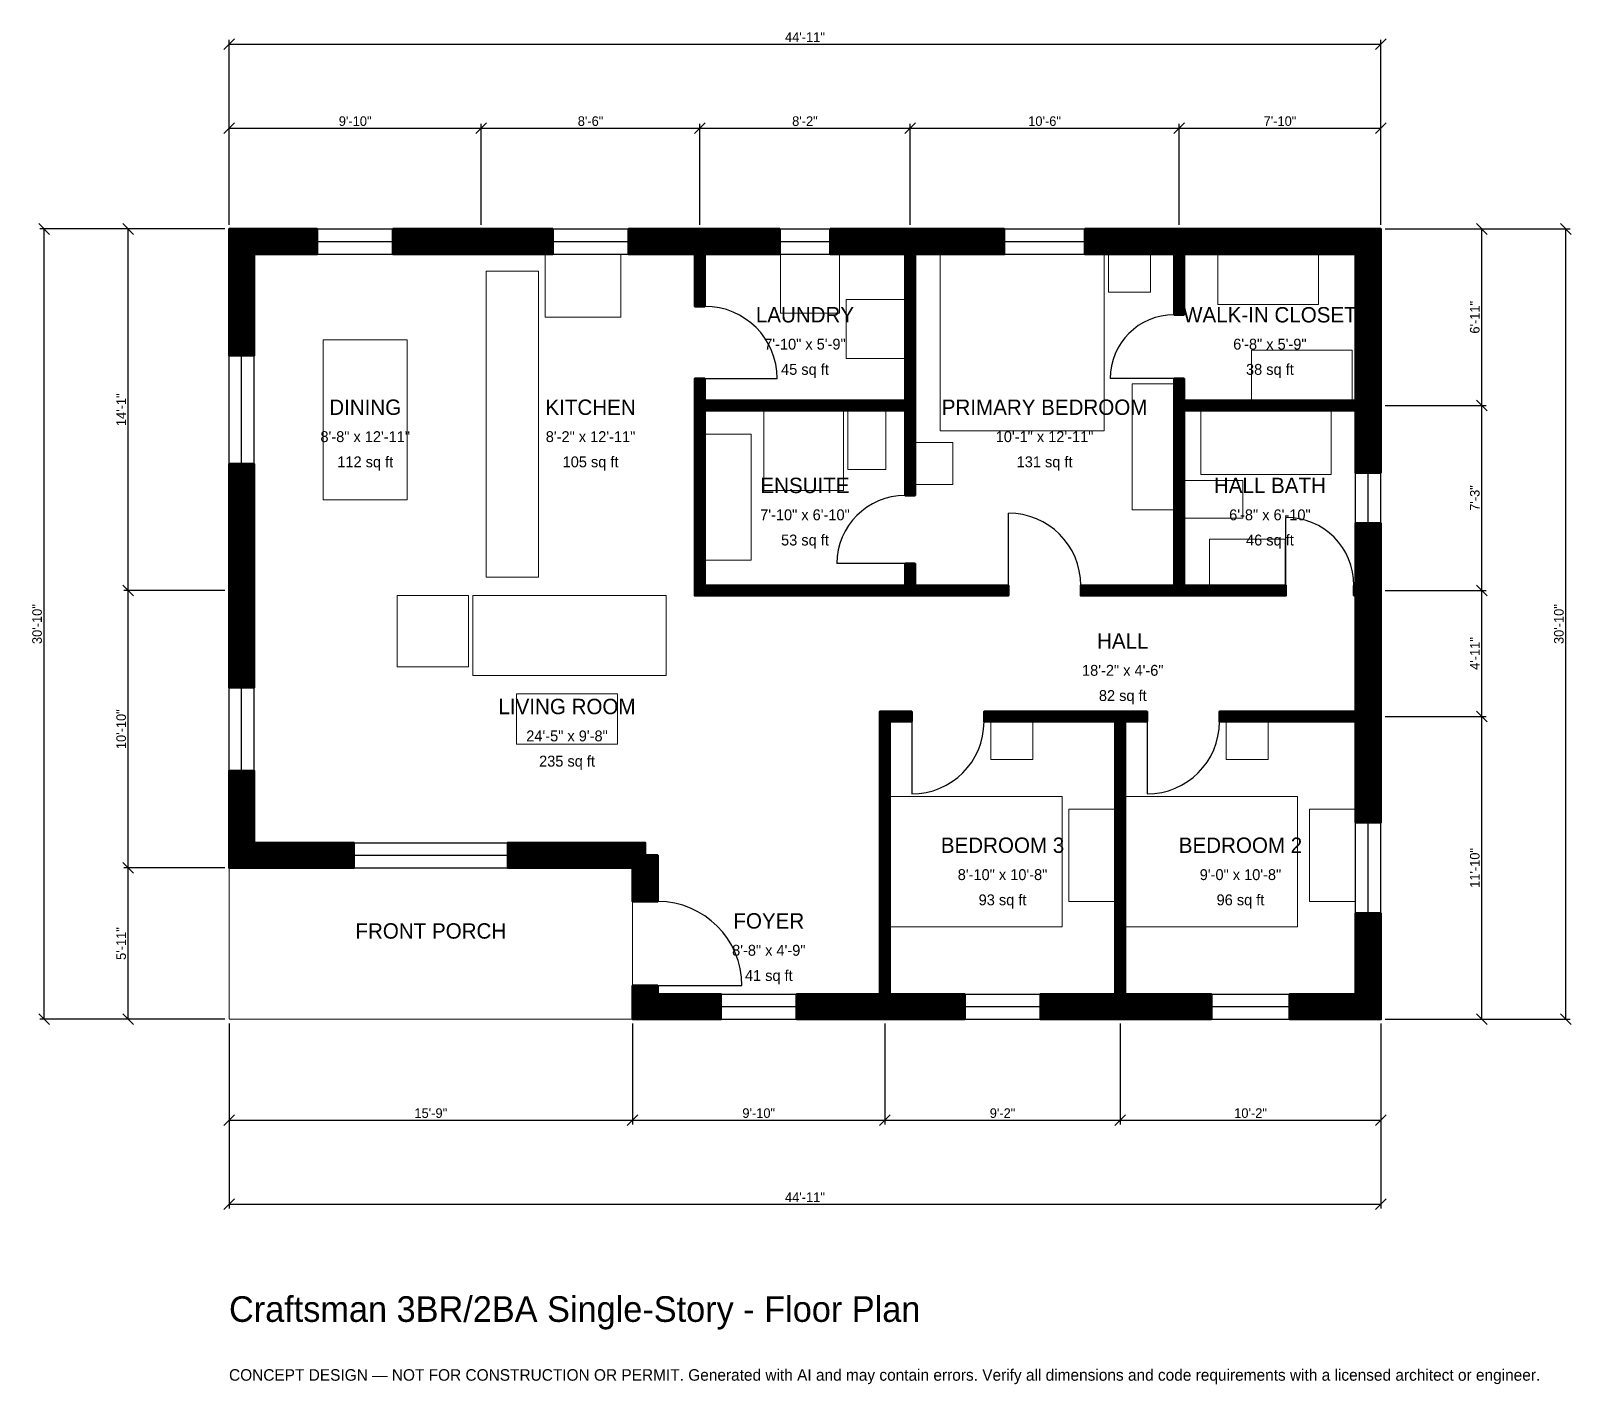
# Model space of a CAD drawing. Header units: inches. Extents: x -93 to 628, y -171 to 463.
import ezdxf
from ezdxf.enums import TextEntityAlignment as Align

# ---------------------------------------------------------------- set-up
doc = ezdxf.new("R2010")
doc.units = ezdxf.units.IN
doc.header["$MEASUREMENT"] = 0
doc.linetypes.add('DASHED', pattern=[0.6, 0.5, -0.1])
for name, color, linetype, lineweight in [('A-ANNO-DIMS', 1, 'Continuous', 13), ('A-ANNO-TEXT', 7, 'Continuous', 18), ('A-AREA-IDEN', 7, 'Continuous', 18), ('A-DOOR', 2, 'Continuous', 25), ('A-FLOR-FIXT', 9, 'Continuous', 13), ('A-FURN', 9, 'Continuous', 13), ('A-GLAZ', 4, 'Continuous', 25), ('A-SITE-PAVE', 8, 'Continuous', 13), ('A-WALL', 7, 'Continuous', 50), ('A-WALL-PATT', 8, 'Continuous', 13)]:
    doc.layers.add(name, color=color, linetype=linetype, lineweight=lineweight)
doc.dimstyles.new('PLAN', dxfattribs={"dimtxt": 4.5, "dimasz": 3, "dimexe": 2, "dimexo": 2, "dimgap": 1, "dimtad": 1, "dimdec": 0, "dimlunit": 4, "dimtsz": 2.5, "dimcen": 2.5, "dimclrd": 1, "dimclre": 1, "dimazin": 3, "dimtfac": 1, "dimtmove": 0, "dimatfit": 3})

msp = doc.modelspace()

# ---------------------------------------------------------------- hatches: boundary and pattern name
at = {"layer": 'A-WALL-PATT'}
h = msp.add_hatch(dxfattribs=at)
h.set_pattern_fill('ANSI31', color=8, scale=0.8)
h.paths.add_polyline_path([(301.1811, 0), (265.748, 0), (265.748, 11.811), (301.1811, 11.811), (304.7244, 11.811), (304.7244, 68.5039), (304.7244, 73.2283), (304.7244, 139.3701), (304.7244, 144.0945), (309.4488, 144.0945), (319.685, 144.0945), (319.685, 139.3701), (309.4488, 139.3701), (309.4488, 73.2283), (309.4488, 68.5039), (309.4488, 11.811), (312.9921, 11.811), (344.4882, 11.811), (344.4882, 0), (312.9921, 0), (309.4488, 0), (309.4488, 0), (304.7244, 0), (304.7244, 0), (301.1811, 0)])
h.paths.add_polyline_path([(200.7874, 0), (200.7874, 0), (188.9764, 0), (188.9764, 0), (188.9763, 0), (188.9763, 11.811), (188.9764, 11.811), (188.9764, 15.748), (200.7874, 15.748), (200.7874, 11.811), (230.315, 11.811), (230.315, 0), (200.7874, 0)])
h.paths.add_polyline_path([(188.9764, 70.8661), (130.5118, 70.8661), (130.5118, 82.6772), (194.8819, 82.6772), (194.8819, 76.7717), (200.7874, 76.7717), (200.7874, 55.1181), (188.9764, 55.1181), (188.9764, 70.8661)])
h.paths.add_polyline_path([(11.811, 70.8661), (11.811, 70.8661), (0, 70.8661), (0, 70.8661), (0, 70.8661), (0, 82.6772), (0, 82.6772), (0, 116.3386), (11.811, 116.3386), (11.811, 82.6772), (58.4646, 82.6772), (58.4646, 70.8661), (11.811, 70.8661)])
h.paths.add_polyline_path([(0, 194.8819), (0, 206.6929), (0, 260.0394), (11.811, 260.0394), (11.811, 206.6929), (11.811, 194.8819), (11.811, 155.315), (0, 155.315), (0, 194.8819)])
h.paths.add_polyline_path([(0, 358.2677), (0, 358.2677), (0, 370.0787), (0, 370.0787), (0, 370.0788), (11.811, 370.0788), (11.811, 370.0787), (41.3386, 370.0787), (41.3386, 358.2677), (11.811, 358.2677), (11.811, 310.8268), (0, 310.8268), (0, 358.2677)])
h.paths.add_polyline_path([(112.2047, 370.0787), (124.0157, 370.0787), (151.5748, 370.0787), (151.5748, 358.2677), (124.0157, 358.2677), (112.2047, 358.2677), (76.7717, 358.2677), (76.7717, 370.0787), (112.2047, 370.0787)])
h.paths.add_polyline_path([(214.5669, 370.0787), (214.5669, 370.0787), (218.1102, 370.0787), (218.1102, 370.0788), (222.8346, 370.0788), (222.8346, 370.0787), (257.874, 370.0787), (257.874, 358.2677), (226.378, 358.2677), (226.378, 358.2677), (222.8346, 358.2677), (222.8346, 333.8583), (218.1102, 333.8583), (218.1102, 358.2677), (187.0079, 358.2677), (187.0079, 370.0787), (214.5669, 370.0787)])
h.paths.add_polyline_path([(316.5354, 370.0787), (316.5354, 370.0788), (321.2598, 370.0788), (321.2598, 370.0787), (324.8031, 370.0787), (324.8031, 370.0787), (362.9921, 370.0787), (362.9921, 358.2677), (321.2598, 358.2677), (321.2598, 289.7638), (321.2598, 285.0394), (321.2598, 245.2756), (316.5354, 245.2756), (316.5354, 285.0394), (222.8346, 285.0394), (222.8346, 203.1496), (304.7244, 203.1496), (309.4488, 203.1496), (316.5354, 203.1496), (316.5354, 213.3858), (321.2598, 213.3858), (321.2598, 203.1496), (364.9606, 203.1496), (364.9606, 198.4252), (321.2598, 198.4252), (316.5354, 198.4252), (309.4488, 198.4252), (304.7244, 198.4252), (222.8346, 198.4252), (218.1102, 198.4252), (218.1102, 203.1496), (218.1102, 285.0394), (218.1102, 289.7638), (218.1102, 300), (222.8346, 300), (222.8346, 289.7638), (316.5354, 289.7638), (316.5354, 358.2677), (312.9921, 358.2677), (312.9921, 358.2677), (281.4961, 358.2677), (281.4961, 370.0787), (316.5354, 370.0787)])
h.paths.add_polyline_path([(438.9764, 370.0787), (438.9764, 370.0787), (442.5197, 370.0787), (442.5197, 370.0788), (447.2441, 370.0788), (447.2441, 370.0787), (527.5591, 370.0787), (527.5591, 370.0788), (539.3701, 370.0788), (539.3701, 370.0787), (539.3701, 370.0787), (539.3701, 358.2677), (539.3701, 358.2677), (539.3701, 293.3071), (539.3701, 289.7638), (539.3701, 289.7638), (539.3701, 285.0394), (539.3701, 285.0394), (539.3701, 281.4961), (539.3701, 255.9055), (527.5591, 255.9055), (527.5591, 281.4961), (527.5591, 285.0394), (447.2441, 285.0394), (447.2441, 203.1496), (494.8819, 203.1496), (494.8819, 198.4252), (447.2441, 198.4252), (442.5197, 198.4252), (398.8189, 198.4252), (398.8189, 203.1496), (442.5197, 203.1496), (442.5197, 285.0394), (442.5197, 289.7638), (442.5197, 300), (447.2441, 300), (447.2441, 289.7638), (527.5591, 289.7638), (527.5591, 293.3071), (527.5591, 358.2677), (450.7874, 358.2677), (450.7874, 358.2677), (447.2441, 358.2677), (447.2441, 329.9213), (442.5197, 329.9213), (442.5197, 358.2677), (400.7874, 358.2677), (400.7874, 370.0787), (438.9764, 370.0787)])
h.paths.add_polyline_path([(539.3701, 203.1496), (539.3701, 203.1496), (539.3701, 198.4252), (539.3701, 198.4252), (539.3701, 194.8819), (539.3701, 194.8819), (539.3701, 147.6378), (539.3701, 144.0945), (539.3701, 144.0945), (539.3701, 139.3701), (539.3701, 139.3701), (539.3701, 135.8268), (539.3701, 92.126), (527.5591, 92.126), (527.5591, 135.8268), (527.5591, 139.3701), (463.7795, 139.3701), (463.7795, 144.0945), (527.5591, 144.0945), (527.5591, 147.6378), (527.5591, 198.4252), (526.7717, 198.4252), (526.7717, 203.1496), (527.5591, 203.1496), (527.5591, 206.6929), (527.5591, 206.6929), (527.5591, 232.2835), (539.3701, 232.2835), (539.3701, 203.1496)])
h.paths.add_polyline_path([(539.3701, 11.811), (539.3701, 11.811), (539.3701, 0), (539.3701, 0), (539.3701, 0), (527.5591, 0), (527.5591, 0), (496.6535, 0), (496.6535, 11.811), (527.5591, 11.811), (527.5591, 49.6063), (539.3701, 49.6063), (539.3701, 11.811)])
h.paths.add_polyline_path([(423.2283, 0), (419.685, 0), (419.685, 0), (414.9606, 0), (414.9606, 0), (411.4173, 0), (379.9213, 0), (379.9213, 11.811), (411.4173, 11.811), (414.9606, 11.811), (414.9606, 139.3701), (353.5433, 139.3701), (353.5433, 144.0945), (414.9606, 144.0945), (419.685, 144.0945), (429.9213, 144.0945), (429.9213, 139.3701), (419.685, 139.3701), (419.685, 11.811), (423.2283, 11.811), (460.0394, 11.811), (460.0394, 0), (423.2283, 0)])

# ---------------------------------------------------------------- linework, layer by layer
at = {"layer": 'A-DOOR'}
for p, q in [((222.8346, 300), (256.6929, 300)), ((442.5197, 300), (412.5984, 300)), ((364.9606, 203.1496), (364.9606, 237.0079)), ((494.8819, 203.1496), (494.8819, 235.0394)), ((316.5354, 213.3858), (284.6457, 213.3858)), ((319.685, 139.3701), (319.685, 105.5118)), ((429.9213, 139.3701), (429.9213, 105.5118)), ((200.7874, 15.748), (240.1575, 15.748))]:
    msp.add_line(p, q, dxfattribs=at)
for centre, radius, start, end in [((222.8346, 300), 33.8583, 0, 90), ((442.5197, 300), 29.9213, 90, 180), ((316.5354, 213.3858), 31.8898, 90, 180), ((364.9606, 203.1496), 33.8583, 0, 90), ((494.8819, 203.1496), 31.8898, 0, 90), ((319.685, 139.3701), 33.8583, 270, 360), ((429.9213, 139.3701), 33.8583, 270, 360), ((200.7874, 15.748), 39.3701, 0, 90)]:
    msp.add_arc(centre, radius, start, end, dxfattribs=at)
at = {"layer": 'A-FLOR-FIXT'}
for points in [[(120.4724, 207.0866), (144.8819, 207.0866), (144.8819, 350.3937), (120.4724, 350.3937)], [(250.3937, 247.6378), (287.7953, 247.6378), (287.7953, 285.0394), (250.3937, 285.0394)], [(289.7638, 257.4803), (307.4803, 257.4803), (307.4803, 285.0394), (289.7638, 285.0394)], [(455.1181, 255.1181), (516.1417, 255.1181), (516.1417, 285.0394), (455.1181, 285.0394)], [(222.8346, 214.9606), (244.4882, 214.9606), (244.4882, 274.0157), (222.8346, 274.0157)], [(447.2441, 234.6457), (474.8031, 234.6457), (474.8031, 252.3622), (447.2441, 252.3622)], [(459.0551, 203.1496), (494.4882, 203.1496), (494.4882, 224.8031), (459.0551, 224.8031)]]:
    msp.add_lwpolyline(points, close=True, dxfattribs=at)
at = {"layer": 'A-FURN'}
for points in [[(148.0315, 328.7402), (183.4646, 328.7402), (183.4646, 358.2677), (148.0315, 358.2677)], [(258.2677, 330.7087), (285.8268, 330.7087), (285.8268, 358.2677), (258.2677, 358.2677)], [(333.0709, 275.5906), (409.8425, 275.5906), (409.8425, 358.2677), (333.0709, 358.2677)], [(411.811, 340.5512), (431.4961, 340.5512), (431.4961, 358.2677), (411.811, 358.2677)], [(462.9921, 334.6457), (510.2362, 334.6457), (510.2362, 358.2677), (462.9921, 358.2677)], [(288.9764, 309.4488), (316.5354, 309.4488), (316.5354, 337.0079), (288.9764, 337.0079)], [(44.0945, 243.3071), (83.4646, 243.3071), (83.4646, 318.1102), (44.0945, 318.1102)], [(478.7402, 289.7638), (525.9843, 289.7638), (525.9843, 313.3858), (478.7402, 313.3858)], [(422.8346, 238.5827), (442.5197, 238.5827), (442.5197, 297.6378), (422.8346, 297.6378)], [(321.2598, 250.3937), (338.9764, 250.3937), (338.9764, 270.0787), (321.2598, 270.0787)], [(78.7402, 164.9606), (112.2047, 164.9606), (112.2047, 198.4252), (78.7402, 198.4252)], [(114.1732, 161.0236), (204.7244, 161.0236), (204.7244, 198.4252), (114.1732, 198.4252)], [(134.6457, 128.7402), (181.8898, 128.7402), (181.8898, 152.3622), (134.6457, 152.3622)], [(356.6929, 121.6535), (376.378, 121.6535), (376.378, 139.3701), (356.6929, 139.3701)], [(466.9291, 121.6535), (486.6142, 121.6535), (486.6142, 139.3701), (466.9291, 139.3701)], [(309.4488, 43.3071), (390.1575, 43.3071), (390.1575, 104.3307), (309.4488, 104.3307)], [(419.685, 43.3071), (500.3937, 43.3071), (500.3937, 104.3307), (419.685, 104.3307)], [(393.3071, 55.1181), (414.9606, 55.1181), (414.9606, 98.4252), (393.3071, 98.4252)], [(505.9055, 55.1181), (527.5591, 55.1181), (527.5591, 98.4252), (505.9055, 98.4252)]]:
    msp.add_lwpolyline(points, close=True, dxfattribs=at)
at = {"layer": 'A-GLAZ'}
for p, q in [((41.3386, 370.0787), (76.7717, 370.0787)), ((151.5748, 370.0787), (187.0079, 370.0787)), ((257.874, 370.0787), (281.4961, 370.0787)), ((362.9921, 370.0787), (400.7874, 370.0787)), ((41.3386, 364.1732), (76.7717, 364.1732)), ((151.5748, 364.1732), (187.0079, 364.1732)), ((257.874, 364.1732), (281.4961, 364.1732)), ((362.9921, 364.1732), (400.7874, 364.1732)), ((41.3386, 358.2677), (76.7717, 358.2677)), ((151.5748, 358.2677), (187.0079, 358.2677)), ((257.874, 358.2677), (281.4961, 358.2677)), ((362.9921, 358.2677), (400.7874, 358.2677)), ((0, 260.0394), (0, 310.8268)), ((5.9055, 260.0394), (5.9055, 310.8268)), ((11.811, 260.0394), (11.811, 310.8268)), ((527.5591, 232.2835), (527.5591, 255.9055)), ((533.4646, 232.2835), (533.4646, 255.9055)), ((539.3701, 232.2835), (539.3701, 255.9055)), ((0, 116.3386), (0, 155.315)), ((5.9055, 116.3386), (5.9055, 155.315)), ((11.811, 116.3386), (11.811, 155.315)), ((527.5591, 49.6063), (527.5591, 92.126)), ((533.4646, 49.6063), (533.4646, 92.126)), ((539.3701, 49.6063), (539.3701, 92.126)), ((58.4646, 82.6772), (130.5118, 82.6772)), ((58.4646, 76.7717), (130.5118, 76.7717)), ((58.4646, 70.8661), (130.5118, 70.8661)), ((230.315, 11.811), (265.748, 11.811)), ((344.4882, 11.811), (379.9213, 11.811)), ((460.0394, 11.811), (496.6535, 11.811)), ((230.315, 5.9055), (265.748, 5.9055)), ((230.315, 0), (265.748, 0)), ((344.4882, 5.9055), (379.9213, 5.9055)), ((344.4882, 0), (379.9213, 0)), ((460.0394, 5.9055), (496.6535, 5.9055)), ((460.0394, 0), (496.6535, 0))]:
    msp.add_line(p, q, dxfattribs=at)
at = {"layer": 'A-SITE-PAVE', "linetype": 'DASHED'}
msp.add_lwpolyline([(0, 0), (188.9764, 0), (188.9764, 70.8661), (0, 70.8661)], close=True, dxfattribs=at)
at = {"layer": 'A-WALL'}
for points in [[(0, 358.2677), (0, 358.2677), (0, 370.0787), (0, 370.0787), (0, 370.0788), (11.811, 370.0788), (11.811, 370.0787), (41.3386, 370.0787), (41.3386, 358.2677), (11.811, 358.2677), (11.811, 310.8268), (0, 310.8268), (0, 358.2677)], [(112.2047, 370.0787), (124.0157, 370.0787), (151.5748, 370.0787), (151.5748, 358.2677), (124.0157, 358.2677), (112.2047, 358.2677), (76.7717, 358.2677), (76.7717, 370.0787), (112.2047, 370.0787)], [(214.5669, 370.0787), (214.5669, 370.0787), (218.1102, 370.0787), (218.1102, 370.0788), (222.8346, 370.0788), (222.8346, 370.0787), (257.874, 370.0787), (257.874, 358.2677), (226.378, 358.2677), (226.378, 358.2677), (222.8346, 358.2677), (222.8346, 333.8583), (218.1102, 333.8583), (218.1102, 358.2677), (187.0079, 358.2677), (187.0079, 370.0787), (214.5669, 370.0787)], [(316.5354, 370.0787), (316.5354, 370.0788), (321.2598, 370.0788), (321.2598, 370.0787), (324.8031, 370.0787), (324.8031, 370.0787), (362.9921, 370.0787), (362.9921, 358.2677), (321.2598, 358.2677), (321.2598, 289.7638), (321.2598, 285.0394), (321.2598, 245.2756), (316.5354, 245.2756), (316.5354, 285.0394), (222.8346, 285.0394), (222.8346, 203.1496), (304.7244, 203.1496), (309.4488, 203.1496), (316.5354, 203.1496), (316.5354, 213.3858), (321.2598, 213.3858), (321.2598, 203.1496), (364.9606, 203.1496), (364.9606, 198.4252), (321.2598, 198.4252), (316.5354, 198.4252), (309.4488, 198.4252), (304.7244, 198.4252), (222.8346, 198.4252), (218.1102, 198.4252), (218.1102, 203.1496), (218.1102, 285.0394), (218.1102, 289.7638), (218.1102, 300), (222.8346, 300), (222.8346, 289.7638), (316.5354, 289.7638), (316.5354, 358.2677), (312.9921, 358.2677), (312.9921, 358.2677), (281.4961, 358.2677), (281.4961, 370.0787), (316.5354, 370.0787)], [(438.9764, 370.0787), (438.9764, 370.0787), (442.5197, 370.0787), (442.5197, 370.0788), (447.2441, 370.0788), (447.2441, 370.0787), (527.5591, 370.0787), (527.5591, 370.0788), (539.3701, 370.0788), (539.3701, 370.0787), (539.3701, 370.0787), (539.3701, 358.2677), (539.3701, 358.2677), (539.3701, 293.3071), (539.3701, 289.7638), (539.3701, 289.7638), (539.3701, 285.0394), (539.3701, 285.0394), (539.3701, 281.4961), (539.3701, 255.9055), (527.5591, 255.9055), (527.5591, 281.4961), (527.5591, 285.0394), (447.2441, 285.0394), (447.2441, 203.1496), (494.8819, 203.1496), (494.8819, 198.4252), (447.2441, 198.4252), (442.5197, 198.4252), (398.8189, 198.4252), (398.8189, 203.1496), (442.5197, 203.1496), (442.5197, 285.0394), (442.5197, 289.7638), (442.5197, 300), (447.2441, 300), (447.2441, 289.7638), (527.5591, 289.7638), (527.5591, 293.3071), (527.5591, 358.2677), (450.7874, 358.2677), (450.7874, 358.2677), (447.2441, 358.2677), (447.2441, 329.9213), (442.5197, 329.9213), (442.5197, 358.2677), (400.7874, 358.2677), (400.7874, 370.0787), (438.9764, 370.0787)], [(0, 194.8819), (0, 206.6929), (0, 260.0394), (11.811, 260.0394), (11.811, 206.6929), (11.811, 194.8819), (11.811, 155.315), (0, 155.315), (0, 194.8819)], [(539.3701, 203.1496), (539.3701, 203.1496), (539.3701, 198.4252), (539.3701, 198.4252), (539.3701, 194.8819), (539.3701, 194.8819), (539.3701, 147.6378), (539.3701, 144.0945), (539.3701, 144.0945), (539.3701, 139.3701), (539.3701, 139.3701), (539.3701, 135.8268), (539.3701, 92.126), (527.5591, 92.126), (527.5591, 135.8268), (527.5591, 139.3701), (463.7795, 139.3701), (463.7795, 144.0945), (527.5591, 144.0945), (527.5591, 147.6378), (527.5591, 198.4252), (526.7717, 198.4252), (526.7717, 203.1496), (527.5591, 203.1496), (527.5591, 206.6929), (527.5591, 206.6929), (527.5591, 232.2835), (539.3701, 232.2835), (539.3701, 203.1496)], [(301.1811, 0), (265.748, 0), (265.748, 11.811), (301.1811, 11.811), (304.7244, 11.811), (304.7244, 68.5039), (304.7244, 73.2283), (304.7244, 139.3701), (304.7244, 144.0945), (309.4488, 144.0945), (319.685, 144.0945), (319.685, 139.3701), (309.4488, 139.3701), (309.4488, 73.2283), (309.4488, 68.5039), (309.4488, 11.811), (312.9921, 11.811), (344.4882, 11.811), (344.4882, 0), (312.9921, 0), (309.4488, 0), (309.4488, 0), (304.7244, 0), (304.7244, 0), (301.1811, 0)], [(423.2283, 0), (419.685, 0), (419.685, 0), (414.9606, 0), (414.9606, 0), (411.4173, 0), (379.9213, 0), (379.9213, 11.811), (411.4173, 11.811), (414.9606, 11.811), (414.9606, 139.3701), (353.5433, 139.3701), (353.5433, 144.0945), (414.9606, 144.0945), (419.685, 144.0945), (429.9213, 144.0945), (429.9213, 139.3701), (419.685, 139.3701), (419.685, 11.811), (423.2283, 11.811), (460.0394, 11.811), (460.0394, 0), (423.2283, 0)], [(11.811, 70.8661), (11.811, 70.8661), (0, 70.8661), (0, 70.8661), (0, 70.8661), (0, 82.6772), (0, 82.6772), (0, 116.3386), (11.811, 116.3386), (11.811, 82.6772), (58.4646, 82.6772), (58.4646, 70.8661), (11.811, 70.8661)], [(188.9764, 70.8661), (130.5118, 70.8661), (130.5118, 82.6772), (194.8819, 82.6772), (194.8819, 76.7717), (200.7874, 76.7717), (200.7874, 55.1181), (188.9764, 55.1181), (188.9764, 70.8661)], [(539.3701, 11.811), (539.3701, 11.811), (539.3701, 0), (539.3701, 0), (539.3701, 0), (527.5591, 0), (527.5591, 0), (496.6535, 0), (496.6535, 11.811), (527.5591, 11.811), (527.5591, 49.6063), (539.3701, 49.6063), (539.3701, 11.811)], [(200.7874, 0), (200.7874, 0), (188.9764, 0), (188.9764, 0), (188.9763, 0), (188.9763, 11.811), (188.9764, 11.811), (188.9764, 15.748), (200.7874, 15.748), (200.7874, 11.811), (230.315, 11.811), (230.315, 0), (200.7874, 0)]]:
    msp.add_lwpolyline(points, close=True, dxfattribs=at)

# ---------------------------------------------------------------- texts
at = {"layer": 'A-ANNO-TEXT'}
for s, height, p in [('Craftsman 3BR/2BA Single-Story - Floor Plan', 12, (0, -141.7323)), ('CONCEPT DESIGN — NOT FOR CONSTRUCTION OR PERMIT. Generated with AI and may contain errors. Verify all dimensions and code requirements with a licensed architect or engineer.', 5.4, (0, -169.2913))]:
    msp.add_text(s, height=height, dxfattribs=at).set_placement(p)
at = {"layer": 'A-AREA-IDEN'}
for s, height, p in [('LAUNDRY', 7.2, (269.685, 329.9213)), ('WALK-IN CLOSET', 7.2, (487.4016, 329.9213)), ('7\'-10" x 5\'-9"', 5.1, (269.685, 316.1417)), ('6\'-8" x 5\'-9"', 5.1, (487.4016, 316.1417)), ('45 sq ft', 5.1, (269.685, 304.3307)), ('38 sq ft', 5.1, (487.4016, 304.3307)), ('DINING', 7.2, (63.7795, 286.6142)), ('KITCHEN', 7.2, (169.2913, 286.6142)), ('PRIMARY BEDROOM', 7.2, (381.8898, 286.6142)), ('8\'-8" x 12\'-11"', 5.1, (63.7795, 272.8346)), ('8\'-2" x 12\'-11"', 5.1, (169.2913, 272.8346)), ('10\'-1" x 12\'-11"', 5.1, (381.8898, 272.8346)), ('112 sq ft', 5.1, (63.7795, 261.0236)), ('105 sq ft', 5.1, (169.2913, 261.0236)), ('131 sq ft', 5.1, (381.8898, 261.0236)), ('ENSUITE', 7.2, (269.685, 250)), ('HALL BATH', 7.2, (487.4016, 250)), ('7\'-10" x 6\'-10"', 5.1, (269.685, 236.2205)), ('6\'-8" x 6\'-10"', 5.1, (487.4016, 236.2205)), ('53 sq ft', 5.1, (269.685, 224.4094)), ('46 sq ft', 5.1, (487.4016, 224.4094)), ('HALL', 7.2, (418.5039, 177.1654)), ('18\'-2" x 4\'-6"', 5.1, (418.5039, 163.3858)), ('82 sq ft', 5.1, (418.5039, 151.5748)), ('LIVING ROOM', 7.2, (158.2677, 146.4567)), ('24\'-5" x 9\'-8"', 5.1, (158.2677, 132.6772)), ('235 sq ft', 5.1, (158.2677, 120.8661)), ('BEDROOM 3', 7.2, (362.2047, 81.4961)), ('BEDROOM 2', 7.2, (473.622, 81.4961)), ('8\'-10" x 10\'-8"', 5.1, (362.2047, 67.7165)), ('9\'-0" x 10\'-8"', 5.1, (473.622, 67.7165)), ('93 sq ft', 5.1, (362.2047, 55.9055)), ('96 sq ft', 5.1, (473.622, 55.9055)), ('FRONT PORCH', 7.2, (94.4882, 41.3386)), ('FOYER', 7.2, (252.7559, 46.063)), ('8\'-8" x 4\'-9"', 5.1, (252.7559, 32.2835)), ('41 sq ft', 5.1, (252.7559, 20.4724))]:
    msp.add_text(s, height=height, dxfattribs=at).set_placement(p, align=Align.MIDDLE_CENTER)

# ---------------------------------------------------------------- dimensions: what is measured, and where the dimension line sits
at = {"layer": 'A-ANNO-DIMS'}
for base, p1, p2, text in [((0, 456.6929), (0, 370.0787), (539.3701, 370.0787), '44\'-11"'), ((0, 417.3228), (0, 370.0787), (118.1102, 370.0787), '9\'-10"'), ((118.1102, 417.3228), (118.1102, 370.0787), (220.4724, 370.0787), '8\'-6"'), ((220.4724, 417.3228), (220.4724, 370.0787), (318.8976, 370.0787), '8\'-2"'), ((318.8976, 417.3228), (318.8976, 370.0787), (444.8819, 370.0787), '10\'-6"'), ((444.8819, 417.3228), (444.8819, 370.0787), (539.3701, 370.0787), '7\'-10"'), ((0, -47.2441), (0, 0), (188.9764, 0), '15\'-9"'), ((0, -86.6142), (0, 0), (539.3701, 0), '44\'-11"'), ((188.9764, -47.2441), (188.9764, 0), (307.0866, 0), '9\'-10"'), ((307.0866, -47.2441), (307.0866, 0), (417.3228, 0), '9\'-2"'), ((417.3228, -47.2441), (417.3228, 0), (539.3701, 0), '10\'-2"')]:
    msp.add_linear_dim(base=base, p1=p1, p2=p2, text=text, dimstyle='PLAN', dxfattribs=at).render()
for base, p1, p2, text in [((-86.6142, 0), (0, 0), (0, 370.0787), '30\'-10"'), ((-47.2441, 200.7874), (0, 200.7874), (0, 370.0787), '14\'-1"'), ((586.6142, 287.4016), (539.3701, 287.4016), (539.3701, 370.0787), '6\'-11"'), ((625.9843, 0), (539.3701, 0), (539.3701, 370.0787), '30\'-10"'), ((586.6142, 200.7874), (539.3701, 200.7874), (539.3701, 287.4016), '7\'-3"'), ((-47.2441, 70.8661), (0, 70.8661), (0, 200.7874), '10\'-10"'), ((586.6142, 141.7323), (539.3701, 141.7323), (539.3701, 200.7874), '4\'-11"'), ((586.6142, 0), (539.3701, 0), (539.3701, 141.7323), '11\'-10"'), ((-47.2441, 0), (0, 0), (0, 70.8661), '5\'-11"')]:
    msp.add_linear_dim(base=base, p1=p1, p2=p2, angle=90, text=text, dimstyle='PLAN', dxfattribs=at).render()

doc.saveas('drawing.dxf')
